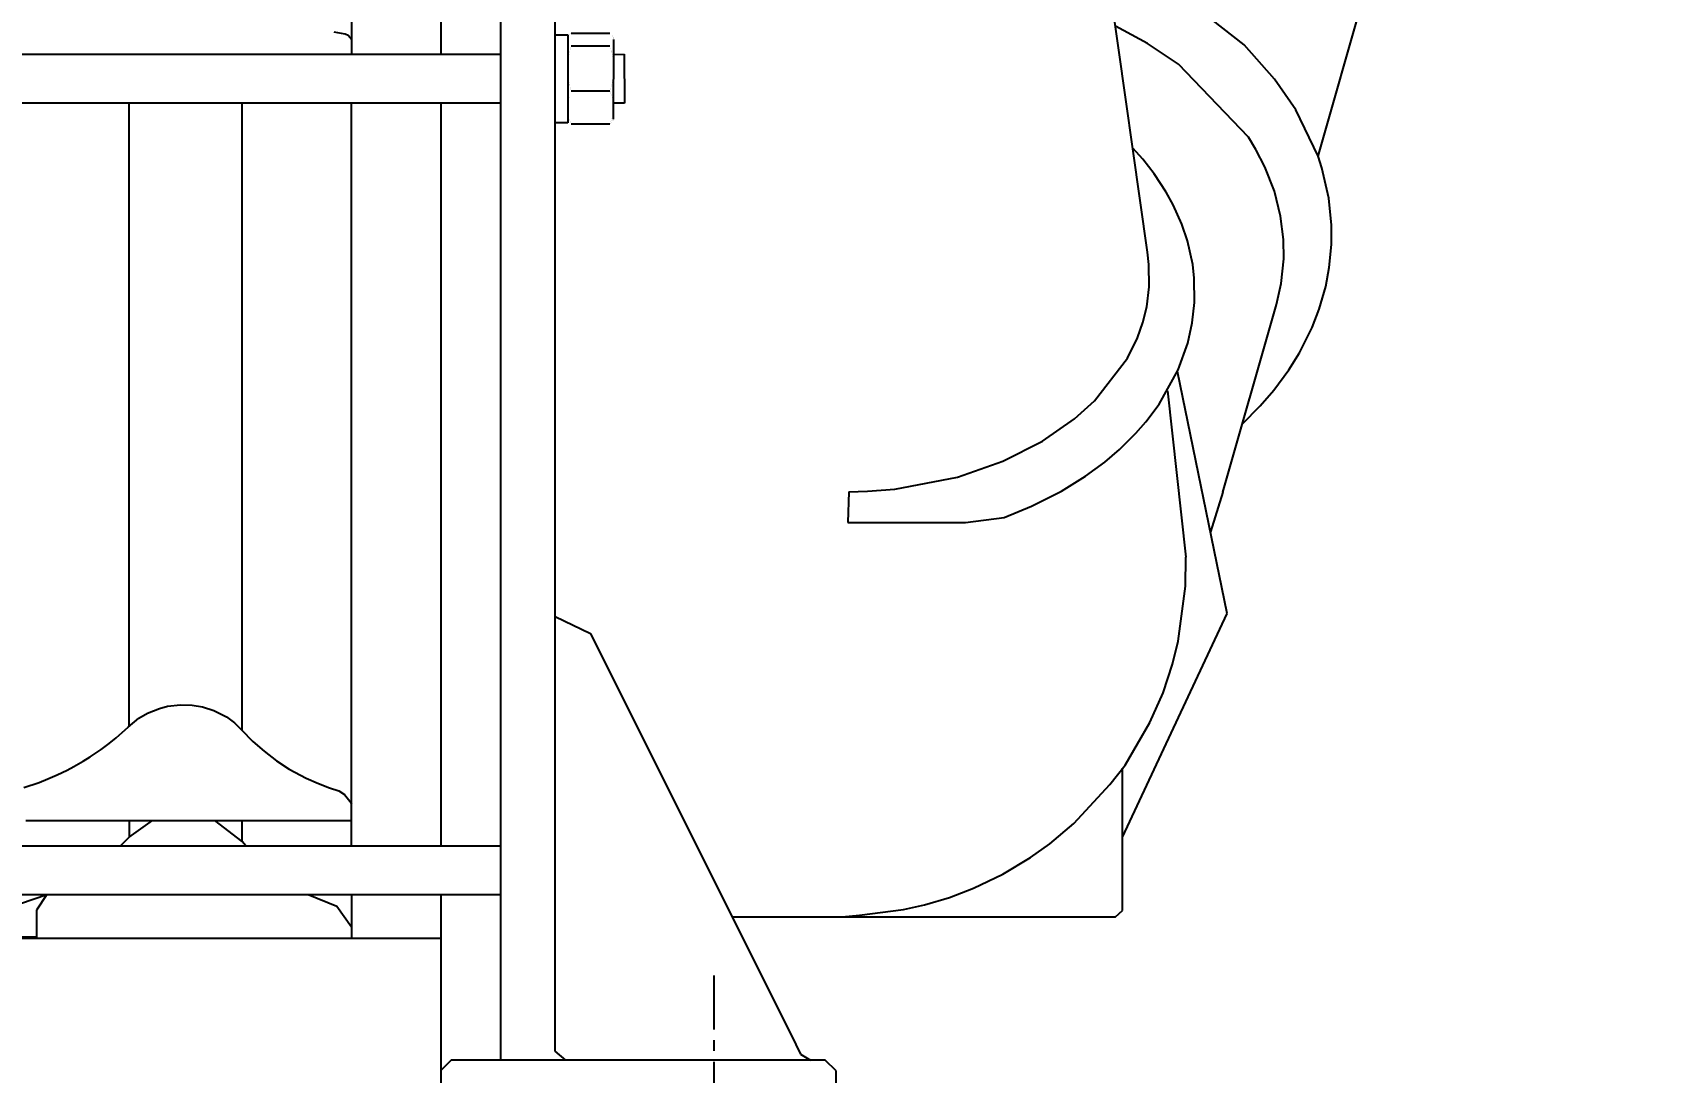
# Model space of a CAD drawing. Header units: inches. Extents: x 0 to 533, y 0 to 406.
# Drawn here: x 193.96 to 231.99, y 155.66 to 179.8 of the extents above; entities that cross this region are included whole.
import ezdxf

# ---------------------------------------------------------------- set-up
doc = ezdxf.new("R2010")
doc.units = ezdxf.units.IN
doc.header["$MEASUREMENT"] = 0
doc.linetypes.add('CENTER', pattern=[2, 1.25, -0.25, 0.25, -0.25])
doc.layers.add('UnFound-2', color=7, linetype='Continuous')
doc.styles.get("Standard").update_dxf_attribs({"font": 'arial.ttf'})
doc.dimstyles.new('STANDARD 2 PLCS', dxfattribs={"dimtxt": 0.125, "dimasz": 0.18, "dimexe": 0.18, "dimexo": 0.0625, "dimgap": 0.09, "dimtad": 0, "dimtih": 1, "dimtoh": 1, "dimzin": 4, "dimdsep": 46, "dimtxsty": 'Standard', "dimcen": 0.09, "dimaunit": 1, "dimadec": 0, "dimazin": 1, "dimtfac": 1, "dimtofl": 0, "dimtmove": 1, "dimatfit": 3, "dimfxl": 1, "dimtolj": 1, "dimtzin": 4, "dimarcsym": 0})

# ---------------------------------------------------------------- blocks, each defined once
blk = doc.blocks.new('P1DISCHARGESV')
for p, q in [((-38.772, -35.8), (-38.772, 35.235)), ((-37.513, -35.592), (-37.516, 35.235)), ((-40.168, 12.438), (-40.168, -12.438)), ((-19.785, -14.805), (-15.119, 1.509)), ((-23.751, -17.04), (-26.087, -0.502)), ((-23.752, -12.186), (-24.493, -11.787)), ((-21.499, -12.222), (-22.495, -11.445)), ((-37.506, -11.985), (-37.222, -11.985)), ((-37.222, -11.985), (-37.222, -14.031)), ((-36.239, -11.956), (-37.138, -11.956)), ((-36.155, -13.95), (-36.146, -12.099)), ((-40.168, -12.438), (-38.773, -12.438)), ((-37.138, -12.243), (-36.239, -12.243)), ((-36.148, -12.442), (-35.906, -12.438)), ((-35.906, -12.438), (-35.903, -13.573)), ((-23.029, -12.669), (-23.752, -12.186)), ((-20.795, -13.021), (-21.499, -12.222)), ((-21.404, -14.366), (-23.029, -12.669)), ((-36.239, -13.294), (-37.138, -13.294)), ((-20.301, -13.728), (-20.795, -13.021)), ((-40.168, -13.567), (-38.773, -13.567)), ((-40.168, -13.567), (-40.168, -30.824)), ((-35.903, -13.573), (-36.155, -13.573)), ((-37.222, -14.031), (-37.506, -14.031)), ((-36.239, -14.06), (-37.138, -14.06)), ((-19.785, -14.805), (-20.301, -13.728)), ((-21.231, -14.649), (-21.404, -14.366)), ((-23.86, -14.88), (-24.092, -14.621)), ((-21.021, -15.055), (-21.231, -14.649)), ((-19.698, -15.076), (-19.785, -14.805)), ((-23.592, -15.217), (-23.86, -14.88)), ((-20.8, -15.622), (-21.021, -15.055)), ((-19.533, -15.781), (-19.698, -15.076)), ((-23.311, -15.641), (-23.592, -15.217)), ((-23.151, -15.934), (-23.311, -15.641)), ((-22.949, -16.385), (-23.151, -15.934)), ((-20.654, -16.201), (-20.8, -15.622)), ((-19.47, -16.406), (-19.533, -15.781)), ((-20.588, -16.744), (-20.654, -16.201)), ((-22.819, -16.771), (-22.949, -16.385)), ((-19.472, -16.855), (-19.47, -16.406)), ((-23.714, -17.324), (-23.751, -17.04)), ((-22.698, -17.323), (-22.819, -16.771)), ((-20.583, -17.191), (-20.588, -16.744)), ((-19.523, -17.39), (-19.472, -16.855)), ((-23.707, -17.84), (-23.714, -17.324)), ((-22.662, -17.641), (-22.698, -17.323)), ((-20.643, -17.762), (-20.583, -17.191)), ((-19.608, -17.834), (-19.523, -17.39)), ((-23.765, -18.306), (-23.707, -17.84)), ((-22.655, -18.202), (-22.662, -17.641)), ((-20.753, -18.248), (-20.643, -17.762)), ((-19.758, -18.357), (-19.608, -17.834)), ((-22.708, -18.681), (-22.655, -18.202)), ((-22.001, -22.613), (-20.753, -18.248)), ((-23.854, -18.669), (-23.765, -18.306)), ((-19.925, -18.785), (-19.758, -18.357)), ((-23.981, -19.025), (-23.854, -18.669)), ((-22.814, -19.153), (-22.708, -18.681)), ((-20.217, -19.371), (-19.925, -18.785)), ((-24.212, -19.495), (-23.981, -19.025)), ((-23.035, -19.766), (-22.814, -19.153)), ((-20.466, -19.773), (-20.217, -19.371)), ((-24.979, -20.493), (-24.212, -19.495)), ((-23.481, -20.567), (-23.035, -19.766)), ((-20.809, -20.238), (-20.466, -19.773)), ((-21.895, -25.428), (-23.052, -19.808)), ((-25.445, -20.911), (-24.979, -20.493)), ((-23.286, -20.257), (-22.86, -24.122)), ((-21.128, -20.609), (-20.809, -20.238)), ((-26.186, -21.426), (-25.445, -20.911)), ((-23.79, -20.98), (-23.481, -20.567)), ((-21.551, -21.035), (-21.128, -20.609)), ((-24.398, -21.617), (-24.02, -21.242)), ((-24.02, -21.242), (-23.79, -20.98)), ((-27.107, -21.893), (-26.186, -21.426)), ((-24.742, -21.91), (-24.398, -21.617)), ((-28.164, -22.26), (-27.107, -21.893)), ((-25.189, -22.239), (-24.742, -21.91)), ((-29.621, -22.539), (-28.164, -22.26)), ((-25.75, -22.587), (-25.189, -22.239)), ((-30.689, -22.601), (-30.71, -23.315)), ((-30.689, -22.601), (-30.252, -22.591)), ((-30.252, -22.591), (-29.621, -22.539)), ((-26.442, -22.936), (-25.75, -22.587)), ((-22.001, -22.613), (-22.285, -23.534)), ((-27.981, -23.315), (-27.082, -23.197)), ((-27.082, -23.197), (-26.442, -22.936)), ((-30.71, -23.315), (-27.981, -23.315)), ((-22.866, -24.797), (-22.86, -24.122)), ((-23.035, -26.073), (-22.866, -24.797)), ((-24.327, -30.627), (-21.895, -25.428)), ((-37.516, -25.499), (-36.692, -25.89)), ((-36.692, -25.89), (-31.92, -35.436)), ((-23.169, -26.609), (-23.035, -26.073)), ((-23.388, -27.268), (-23.169, -26.609)), ((-23.691, -27.958), (-23.388, -27.268)), ((-24.271, -28.949), (-23.691, -27.958)), ((-24.621, -29.402), (-24.271, -28.949)), ((-24.327, -32.328), (-24.327, -29.023)), ((-25.458, -30.303), (-24.621, -29.402)), ((-26.018, -30.776), (-25.458, -30.303)), ((-26.467, -31.099), (-26.018, -30.776)), ((-40.168, -30.824), (-38.772, -30.824)), ((-27.111, -31.485), (-26.467, -31.099)), ((-27.789, -31.811), (-27.111, -31.485)), ((-28.346, -32.023), (-27.789, -31.811)), ((-40.177, -31.954), (-38.772, -31.954)), ((-40.168, -31.954), (-40.17, -36.877)), ((-30.437, -32.437), (-29.418, -32.307)), ((-29.418, -32.307), (-28.934, -32.198)), ((-28.934, -32.198), (-28.346, -32.023)), ((-33.402, -32.472), (-24.488, -32.472)), ((-30.843, -32.472), (-30.437, -32.437)), ((-24.488, -32.472), (-24.327, -32.328)), ((-37.265, -35.801), (-37.513, -35.592)), ((-31.92, -35.436), (-31.808, -35.66)), ((-31.808, -35.66), (-31.583, -35.801)), ((-39.927, -35.8), (-40.169, -36.041)), ((-31.236, -35.8), (-39.927, -35.8)), ((-30.985, -36.05), (-31.236, -35.8)), ((-30.985, -36.877), (-30.985, -36.05))]:
    blk.add_line(p, q)
at = {"color": 5, "linetype": 'CENTER'}
blk.add_line((-33.824, -33.838), (-33.824, -38.431), dxfattribs=at)
at = {"layer": 'UnFound-2', "color": 7, "lineweight": 9}
for points in [[(-37.222, -12.066, 0.0041, 0.0041, 0), (-37.202, -12.03, 0.0041, 0.0041, 0)], [(-37.222, -12.099, 0.000397, 0.000397, 0), (-37.222, -12.094, 0.000397, 0.000397, 0), (-37.222, -12.088, 0.000397, 0.000397, 0), (-37.222, -12.083, 0.000397, 0.000397, 0), (-37.221, -12.079, 0.000397, 0.000397, 0), (-37.22, -12.074, 0.000397, 0.000397, 0), (-37.219, -12.07, 0.000397, 0.000397, 0), (-37.217, -12.064, 0.000397, 0.000397, 0), (-37.216, -12.058, 0.000397, 0.000397, 0), (-37.213, -12.053, 0.000397, 0.000397, 0), (-37.211, -12.048, 0.000397, 0.000397, 0), (-37.208, -12.043, 0.000397, 0.000397, 0), (-37.206, -12.038, 0.000397, 0.000397, 0), (-37.203, -12.032, 0.000397, 0.000397, 0), (-37.2, -12.027, 0.000397, 0.000397, 0), (-37.197, -12.022, 0.000397, 0.000397, 0), (-37.194, -12.017, 0.000397, 0.000397, 0), (-37.19, -12.011, 0.000397, 0.000397, 0), (-37.185, -12.005, 0.000397, 0.000397, 0), (-37.182, -12.001, 0.000397, 0.000397, 0), (-37.177, -11.996, 0.000397, 0.000397, 0), (-37.172, -11.989, 0.000397, 0.000397, 0), (-37.167, -11.984, 0.000397, 0.000397, 0), (-37.162, -11.977, 0.000397, 0.000397, 0), (-37.157, -11.973, 0.000397, 0.000397, 0), (-37.15, -11.967, 0.000397, 0.000397, 0), (-37.144, -11.96, 0.000397, 0.000397, 0), (-37.138, -11.956, 0.000397, 0.000397, 0)], [(-37.138, -12.243, 0.000385, 0.000385, 0), (-37.145, -12.237, 0.000385, 0.000385, 0), (-37.15, -12.231, 0.000385, 0.000385, 0), (-37.157, -12.224, 0.000385, 0.000385, 0), (-37.162, -12.221, 0.000385, 0.000385, 0), (-37.167, -12.215, 0.000385, 0.000385, 0), (-37.172, -12.209, 0.000385, 0.000385, 0), (-37.177, -12.203, 0.000385, 0.000385, 0), (-37.181, -12.197, 0.000385, 0.000385, 0), (-37.185, -12.192, 0.000385, 0.000385, 0), (-37.19, -12.186, 0.000385, 0.000385, 0), (-37.194, -12.181, 0.000385, 0.000385, 0), (-37.198, -12.176, 0.000385, 0.000385, 0), (-37.2, -12.17, 0.000385, 0.000385, 0), (-37.203, -12.166, 0.000385, 0.000385, 0), (-37.206, -12.16, 0.000385, 0.000385, 0), (-37.208, -12.156, 0.000385, 0.000385, 0), (-37.211, -12.149, 0.000385, 0.000385, 0), (-37.213, -12.144, 0.000385, 0.000385, 0), (-37.216, -12.141, 0.000385, 0.000385, 0), (-37.217, -12.136, 0.000385, 0.000385, 0), (-37.218, -12.13, 0.000385, 0.000385, 0), (-37.22, -12.125, 0.000385, 0.000385, 0), (-37.221, -12.119, 0.000385, 0.000385, 0), (-37.222, -12.115, 0.000385, 0.000385, 0), (-37.222, -12.109, 0.000385, 0.000385, 0), (-37.223, -12.103, 0.000385, 0.000385, 0), (-37.223, -12.099, 0.000385, 0.000385, 0)], [(-36.239, -11.956, 0.000385, 0.000385, 0), (-36.232, -11.961, 0.000385, 0.000385, 0), (-36.227, -11.967, 0.000385, 0.000385, 0), (-36.22, -11.973, 0.000385, 0.000385, 0), (-36.216, -11.977, 0.000385, 0.000385, 0), (-36.21, -11.984, 0.000385, 0.000385, 0), (-36.204, -11.989, 0.000385, 0.000385, 0), (-36.2, -11.995, 0.000385, 0.000385, 0), (-36.196, -12.001, 0.000385, 0.000385, 0), (-36.192, -12.006, 0.000385, 0.000385, 0), (-36.188, -12.012, 0.000385, 0.000385, 0), (-36.183, -12.017, 0.000385, 0.000385, 0), (-36.18, -12.021, 0.000385, 0.000385, 0), (-36.177, -12.026, 0.000385, 0.000385, 0), (-36.175, -12.032, 0.000385, 0.000385, 0), (-36.171, -12.038, 0.000385, 0.000385, 0), (-36.169, -12.044, 0.000385, 0.000385, 0), (-36.166, -12.048, 0.000385, 0.000385, 0), (-36.164, -12.053, 0.000385, 0.000385, 0), (-36.162, -12.058, 0.000385, 0.000385, 0), (-36.16, -12.064, 0.000385, 0.000385, 0), (-36.159, -12.07, 0.000385, 0.000385, 0), (-36.157, -12.073, 0.000385, 0.000385, 0), (-36.157, -12.079, 0.000385, 0.000385, 0), (-36.156, -12.084, 0.000385, 0.000385, 0), (-36.155, -12.089, 0.000385, 0.000385, 0), (-36.155, -12.095, 0.000385, 0.000385, 0), (-36.155, -12.098, 0.000385, 0.000385, 0)], [(-36.155, -12.099, 0.000397, 0.000397, 0), (-36.155, -12.104, 0.000397, 0.000397, 0), (-36.155, -12.109, 0.000397, 0.000397, 0), (-36.156, -12.115, 0.000397, 0.000397, 0), (-36.157, -12.119, 0.000397, 0.000397, 0), (-36.157, -12.125, 0.000397, 0.000397, 0), (-36.159, -12.13, 0.000397, 0.000397, 0), (-36.161, -12.135, 0.000397, 0.000397, 0), (-36.162, -12.14, 0.000397, 0.000397, 0), (-36.165, -12.145, 0.000397, 0.000397, 0), (-36.167, -12.15, 0.000397, 0.000397, 0), (-36.168, -12.157, 0.000397, 0.000397, 0), (-36.171, -12.159, 0.000397, 0.000397, 0), (-36.174, -12.165, 0.000397, 0.000397, 0), (-36.176, -12.17, 0.000397, 0.000397, 0), (-36.18, -12.176, 0.000397, 0.000397, 0), (-36.184, -12.181, 0.000397, 0.000397, 0), (-36.188, -12.186, 0.000397, 0.000397, 0), (-36.193, -12.192, 0.000397, 0.000397, 0), (-36.195, -12.198, 0.000397, 0.000397, 0), (-36.2, -12.203, 0.000397, 0.000397, 0), (-36.205, -12.209, 0.000397, 0.000397, 0), (-36.21, -12.214, 0.000397, 0.000397, 0), (-36.216, -12.22, 0.000397, 0.000397, 0), (-36.22, -12.225, 0.000397, 0.000397, 0), (-36.227, -12.232, 0.000397, 0.000397, 0), (-36.233, -12.237, 0.000397, 0.000397, 0), (-36.239, -12.242, 0.000397, 0.000397, 0)], [(-36.155, -12.066, 0.0041, 0.0041, 0), (-36.175, -12.03, 0.0041, 0.0041, 0)], [(-36.155, -12.066, 0.00327, 0.00327, 0), (-36.155, -12.099, 0.00327, 0.00327, 0)], [(-37.222, -12.769, 0.00174, 0.00174, 0), (-37.222, -12.75, 0.00174, 0.00174, 0), (-37.222, -12.732, 0.00174, 0.00174, 0), (-37.222, -12.713, 0.00174, 0.00174, 0), (-37.221, -12.694, 0.00174, 0.00174, 0), (-37.22, -12.675, 0.00174, 0.00174, 0), (-37.219, -12.658, 0.00174, 0.00174, 0), (-37.217, -12.637, 0.00174, 0.00174, 0), (-37.216, -12.62, 0.00174, 0.00174, 0), (-37.213, -12.602, 0.00174, 0.00174, 0), (-37.211, -12.582, 0.00174, 0.00174, 0), (-37.208, -12.562, 0.00174, 0.00174, 0), (-37.206, -12.544, 0.00174, 0.00174, 0), (-37.203, -12.525, 0.00174, 0.00174, 0), (-37.2, -12.507, 0.00174, 0.00174, 0), (-37.197, -12.487, 0.00174, 0.00174, 0), (-37.194, -12.469, 0.00174, 0.00174, 0), (-37.19, -12.448, 0.00174, 0.00174, 0), (-37.185, -12.428, 0.00174, 0.00174, 0), (-37.182, -12.408, 0.00174, 0.00174, 0), (-37.177, -12.389, 0.00174, 0.00174, 0), (-37.172, -12.369, 0.00174, 0.00174, 0), (-37.167, -12.349, 0.00174, 0.00174, 0), (-37.162, -12.327, 0.00174, 0.00174, 0), (-37.157, -12.307, 0.00174, 0.00174, 0), (-37.15, -12.286, 0.00174, 0.00174, 0), (-37.144, -12.265, 0.00174, 0.00174, 0), (-37.138, -12.243, 0.00174, 0.00174, 0)], [(-36.239, -12.243, 0.00174, 0.00174, 0), (-36.232, -12.264, 0.00174, 0.00174, 0), (-36.227, -12.286, 0.00174, 0.00174, 0), (-36.22, -12.306, 0.00174, 0.00174, 0), (-36.216, -12.327, 0.00174, 0.00174, 0), (-36.21, -12.348, 0.00174, 0.00174, 0), (-36.204, -12.369, 0.00174, 0.00174, 0), (-36.2, -12.389, 0.00174, 0.00174, 0), (-36.196, -12.408, 0.00174, 0.00174, 0), (-36.192, -12.428, 0.00174, 0.00174, 0), (-36.188, -12.448, 0.00174, 0.00174, 0), (-36.183, -12.468, 0.00174, 0.00174, 0), (-36.18, -12.487, 0.00174, 0.00174, 0), (-36.177, -12.507, 0.00174, 0.00174, 0), (-36.175, -12.525, 0.00174, 0.00174, 0), (-36.171, -12.543, 0.00174, 0.00174, 0), (-36.169, -12.562, 0.00174, 0.00174, 0), (-36.166, -12.582, 0.00174, 0.00174, 0), (-36.164, -12.602, 0.00174, 0.00174, 0), (-36.162, -12.62, 0.00174, 0.00174, 0), (-36.16, -12.638, 0.00174, 0.00174, 0), (-36.159, -12.658, 0.00174, 0.00174, 0), (-36.157, -12.675, 0.00174, 0.00174, 0), (-36.157, -12.694, 0.00174, 0.00174, 0), (-36.156, -12.713, 0.00174, 0.00174, 0), (-36.155, -12.732, 0.00174, 0.00174, 0), (-36.155, -12.75, 0.00174, 0.00174, 0), (-36.155, -12.77, 0.00174, 0.00174, 0)], [(-37.138, -13.294, 0.00174, 0.00174, 0), (-37.145, -13.274, 0.00174, 0.00174, 0), (-37.15, -13.253, 0.00174, 0.00174, 0), (-37.157, -13.233, 0.00174, 0.00174, 0), (-37.162, -13.211, 0.00174, 0.00174, 0), (-37.167, -13.19, 0.00174, 0.00174, 0), (-37.172, -13.17, 0.00174, 0.00174, 0), (-37.177, -13.15, 0.00174, 0.00174, 0), (-37.181, -13.131, 0.00174, 0.00174, 0), (-37.185, -13.11, 0.00174, 0.00174, 0), (-37.19, -13.089, 0.00174, 0.00174, 0), (-37.194, -13.071, 0.00174, 0.00174, 0), (-37.198, -13.052, 0.00174, 0.00174, 0), (-37.2, -13.033, 0.00174, 0.00174, 0), (-37.203, -13.013, 0.00174, 0.00174, 0), (-37.206, -12.994, 0.00174, 0.00174, 0), (-37.208, -12.975, 0.00174, 0.00174, 0), (-37.211, -12.957, 0.00174, 0.00174, 0), (-37.213, -12.938, 0.00174, 0.00174, 0), (-37.216, -12.918, 0.00174, 0.00174, 0), (-37.217, -12.9, 0.00174, 0.00174, 0), (-37.218, -12.881, 0.00174, 0.00174, 0), (-37.22, -12.862, 0.00174, 0.00174, 0), (-37.221, -12.844, 0.00174, 0.00174, 0), (-37.222, -12.826, 0.00174, 0.00174, 0), (-37.222, -12.807, 0.00174, 0.00174, 0), (-37.223, -12.789, 0.00174, 0.00174, 0), (-37.223, -12.769, 0.00174, 0.00174, 0)], [(-36.155, -12.769, 0.00173, 0.00173, 0), (-36.155, -12.789, 0.00173, 0.00173, 0), (-36.155, -12.807, 0.00173, 0.00173, 0), (-36.156, -12.826, 0.00173, 0.00173, 0), (-36.157, -12.845, 0.00173, 0.00173, 0), (-36.157, -12.862, 0.00173, 0.00173, 0), (-36.159, -12.881, 0.00173, 0.00173, 0), (-36.161, -12.9, 0.00173, 0.00173, 0), (-36.162, -12.918, 0.00173, 0.00173, 0), (-36.165, -12.938, 0.00173, 0.00173, 0), (-36.167, -12.957, 0.00173, 0.00173, 0), (-36.168, -12.976, 0.00173, 0.00173, 0), (-36.171, -12.993, 0.00173, 0.00173, 0), (-36.174, -13.013, 0.00173, 0.00173, 0), (-36.176, -13.032, 0.00173, 0.00173, 0), (-36.18, -13.052, 0.00173, 0.00173, 0), (-36.184, -13.07, 0.00173, 0.00173, 0), (-36.188, -13.089, 0.00173, 0.00173, 0), (-36.193, -13.11, 0.00173, 0.00173, 0), (-36.195, -13.131, 0.00173, 0.00173, 0), (-36.2, -13.15, 0.00173, 0.00173, 0), (-36.205, -13.17, 0.00173, 0.00173, 0), (-36.21, -13.19, 0.00173, 0.00173, 0), (-36.216, -13.212, 0.00173, 0.00173, 0), (-36.22, -13.232, 0.00173, 0.00173, 0), (-36.227, -13.253, 0.00173, 0.00173, 0), (-36.233, -13.273, 0.00173, 0.00173, 0), (-36.239, -13.294, 0.00173, 0.00173, 0)], [(-37.222, -13.678, 0.00126, 0.00126, 0), (-37.222, -13.664, 0.00126, 0.00126, 0), (-37.222, -13.65, 0.00126, 0.00126, 0), (-37.222, -13.637, 0.00126, 0.00126, 0), (-37.221, -13.623, 0.00126, 0.00126, 0), (-37.22, -13.611, 0.00126, 0.00126, 0), (-37.219, -13.596, 0.00126, 0.00126, 0), (-37.217, -13.583, 0.00126, 0.00126, 0), (-37.216, -13.569, 0.00126, 0.00126, 0), (-37.213, -13.556, 0.00126, 0.00126, 0), (-37.211, -13.542, 0.00126, 0.00126, 0), (-37.208, -13.528, 0.00126, 0.00126, 0), (-37.206, -13.514, 0.00126, 0.00126, 0), (-37.203, -13.501, 0.00126, 0.00126, 0), (-37.2, -13.486, 0.00126, 0.00126, 0), (-37.197, -13.473, 0.00126, 0.00126, 0), (-37.194, -13.457, 0.00126, 0.00126, 0), (-37.19, -13.444, 0.00126, 0.00126, 0), (-37.185, -13.429, 0.00126, 0.00126, 0), (-37.182, -13.416, 0.00126, 0.00126, 0), (-37.177, -13.402, 0.00126, 0.00126, 0), (-37.172, -13.386, 0.00126, 0.00126, 0), (-37.167, -13.372, 0.00126, 0.00126, 0), (-37.162, -13.356, 0.00126, 0.00126, 0), (-37.157, -13.342, 0.00126, 0.00126, 0), (-37.15, -13.326, 0.00126, 0.00126, 0), (-37.144, -13.311, 0.00126, 0.00126, 0), (-37.138, -13.295, 0.00126, 0.00126, 0)], [(-36.239, -13.294, 0.00125, 0.00125, 0), (-36.232, -13.312, 0.00125, 0.00125, 0), (-36.227, -13.326, 0.00125, 0.00125, 0), (-36.22, -13.342, 0.00125, 0.00125, 0), (-36.216, -13.356, 0.00125, 0.00125, 0), (-36.21, -13.371, 0.00125, 0.00125, 0), (-36.204, -13.387, 0.00125, 0.00125, 0), (-36.2, -13.401, 0.00125, 0.00125, 0), (-36.196, -13.416, 0.00125, 0.00125, 0), (-36.192, -13.43, 0.00125, 0.00125, 0), (-36.188, -13.444, 0.00125, 0.00125, 0), (-36.183, -13.458, 0.00125, 0.00125, 0), (-36.18, -13.473, 0.00125, 0.00125, 0), (-36.177, -13.486, 0.00125, 0.00125, 0), (-36.175, -13.501, 0.00125, 0.00125, 0), (-36.171, -13.515, 0.00125, 0.00125, 0), (-36.169, -13.527, 0.00125, 0.00125, 0), (-36.166, -13.543, 0.00125, 0.00125, 0), (-36.164, -13.555, 0.00125, 0.00125, 0), (-36.162, -13.569, 0.00125, 0.00125, 0), (-36.16, -13.583, 0.00125, 0.00125, 0), (-36.159, -13.596, 0.00125, 0.00125, 0), (-36.157, -13.61, 0.00125, 0.00125, 0), (-36.157, -13.624, 0.00125, 0.00125, 0), (-36.156, -13.636, 0.00125, 0.00125, 0), (-36.155, -13.65, 0.00125, 0.00125, 0), (-36.155, -13.665, 0.00125, 0.00125, 0), (-36.155, -13.678, 0.00125, 0.00125, 0)], [(-37.138, -14.06, 0.00125, 0.00125, 0), (-37.145, -14.044, 0.00125, 0.00125, 0), (-37.15, -14.029, 0.00125, 0.00125, 0), (-37.157, -14.013, 0.00125, 0.00125, 0), (-37.162, -14, 0.00125, 0.00125, 0), (-37.167, -13.983, 0.00125, 0.00125, 0), (-37.172, -13.969, 0.00125, 0.00125, 0), (-37.177, -13.955, 0.00125, 0.00125, 0), (-37.181, -13.939, 0.00125, 0.00125, 0), (-37.185, -13.925, 0.00125, 0.00125, 0), (-37.19, -13.912, 0.00125, 0.00125, 0), (-37.194, -13.897, 0.00125, 0.00125, 0), (-37.198, -13.883, 0.00125, 0.00125, 0), (-37.2, -13.87, 0.00125, 0.00125, 0), (-37.203, -13.855, 0.00125, 0.00125, 0), (-37.206, -13.841, 0.00125, 0.00125, 0), (-37.208, -13.827, 0.00125, 0.00125, 0), (-37.211, -13.813, 0.00125, 0.00125, 0), (-37.213, -13.8, 0.00125, 0.00125, 0), (-37.216, -13.786, 0.00125, 0.00125, 0), (-37.217, -13.773, 0.00125, 0.00125, 0), (-37.218, -13.759, 0.00125, 0.00125, 0), (-37.22, -13.746, 0.00125, 0.00125, 0), (-37.221, -13.731, 0.00125, 0.00125, 0), (-37.222, -13.719, 0.00125, 0.00125, 0), (-37.222, -13.704, 0.00125, 0.00125, 0), (-37.223, -13.691, 0.00125, 0.00125, 0), (-37.223, -13.678, 0.00125, 0.00125, 0)], [(-36.155, -13.678, 0.00125, 0.00125, 0), (-36.155, -13.691, 0.00125, 0.00125, 0), (-36.155, -13.704, 0.00125, 0.00125, 0), (-36.156, -13.719, 0.00125, 0.00125, 0), (-36.157, -13.732, 0.00125, 0.00125, 0), (-36.157, -13.745, 0.00125, 0.00125, 0), (-36.159, -13.759, 0.00125, 0.00125, 0), (-36.161, -13.773, 0.00125, 0.00125, 0), (-36.162, -13.786, 0.00125, 0.00125, 0), (-36.165, -13.8, 0.00125, 0.00125, 0), (-36.167, -13.814, 0.00125, 0.00125, 0), (-36.168, -13.826, 0.00125, 0.00125, 0), (-36.171, -13.842, 0.00125, 0.00125, 0), (-36.174, -13.855, 0.00125, 0.00125, 0), (-36.176, -13.87, 0.00125, 0.00125, 0), (-36.18, -13.883, 0.00125, 0.00125, 0), (-36.184, -13.898, 0.00125, 0.00125, 0), (-36.188, -13.911, 0.00125, 0.00125, 0), (-36.193, -13.925, 0.00125, 0.00125, 0), (-36.195, -13.939, 0.00125, 0.00125, 0), (-36.2, -13.954, 0.00125, 0.00125, 0), (-36.205, -13.97, 0.00125, 0.00125, 0), (-36.21, -13.982, 0.00125, 0.00125, 0), (-36.216, -14, 0.00125, 0.00125, 0), (-36.22, -14.013, 0.00125, 0.00125, 0), (-36.227, -14.029, 0.00125, 0.00125, 0), (-36.233, -14.045, 0.00125, 0.00125, 0), (-36.239, -14.059, 0.00125, 0.00125, 0)], [(-37.222, -13.95, 0.00401, 0.00401, 0), (-37.202, -13.985, 0.00401, 0.00401, 0)], [(-37.203, -13.985, 0.000272, 0.000272, 0), (-37.201, -13.987, 0.000272, 0.000272, 0), (-37.199, -13.99, 0.000272, 0.000272, 0), (-37.197, -13.994, 0.000272, 0.000272, 0), (-37.195, -13.998, 0.000272, 0.000272, 0), (-37.193, -14, 0.000272, 0.000272, 0), (-37.19, -14.003, 0.000272, 0.000272, 0), (-37.188, -14.006, 0.000272, 0.000272, 0), (-37.185, -14.009, 0.000272, 0.000272, 0), (-37.183, -14.011, 0.000272, 0.000272, 0), (-37.182, -14.014, 0.000272, 0.000272, 0), (-37.18, -14.018, 0.000272, 0.000272, 0), (-37.177, -14.022, 0.000272, 0.000272, 0), (-37.173, -14.024, 0.000272, 0.000272, 0), (-37.171, -14.027, 0.000272, 0.000272, 0), (-37.168, -14.031, 0.000272, 0.000272, 0), (-37.164, -14.034, 0.000272, 0.000272, 0), (-37.162, -14.038, 0.000272, 0.000272, 0), (-37.159, -14.04, 0.000272, 0.000272, 0), (-37.156, -14.044, 0.000272, 0.000272, 0), (-37.153, -14.046, 0.000272, 0.000272, 0), (-37.149, -14.05, 0.000272, 0.000272, 0), (-37.146, -14.053, 0.000272, 0.000272, 0), (-37.142, -14.056, 0.000272, 0.000272, 0), (-37.138, -14.06, 0.000272, 0.000272, 0)], [(-36.239, -14.06, 0.000215, 0.000215, 0), (-36.236, -14.056, 0.000215, 0.000215, 0), (-36.231, -14.053, 0.000215, 0.000215, 0), (-36.228, -14.05, 0.000215, 0.000215, 0), (-36.225, -14.046, 0.000215, 0.000215, 0), (-36.221, -14.043, 0.000215, 0.000215, 0), (-36.219, -14.04, 0.000215, 0.000215, 0), (-36.216, -14.038, 0.000215, 0.000215, 0), (-36.212, -14.034, 0.000215, 0.000215, 0), (-36.209, -14.031, 0.000215, 0.000215, 0), (-36.206, -14.027, 0.000215, 0.000215, 0), (-36.203, -14.024, 0.000215, 0.000215, 0), (-36.201, -14.022, 0.000215, 0.000215, 0), (-36.199, -14.018, 0.000215, 0.000215, 0), (-36.196, -14.015, 0.000215, 0.000215, 0), (-36.193, -14.011, 0.000215, 0.000215, 0), (-36.192, -14.009, 0.000215, 0.000215, 0), (-36.189, -14.006, 0.000215, 0.000215, 0), (-36.187, -14.002, 0.000215, 0.000215, 0), (-36.184, -14, 0.000215, 0.000215, 0), (-36.182, -13.998, 0.000215, 0.000215, 0), (-36.18, -13.994, 0.000215, 0.000215, 0), (-36.178, -13.99, 0.000215, 0.000215, 0), (-36.177, -13.988, 0.000215, 0.000215, 0), (-36.175, -13.985, 0.000215, 0.000215, 0)], [(-36.155, -13.95, 0.00401, 0.00401, 0), (-36.175, -13.985, 0.00401, 0.00401, 0)], [(-30.71, -22.604, 0.000385, 0.000385, 0), (-30.689, -22.601, 0.000385, 0.000385, 0)], [(-38.773, -22.935, 0.00241, 0.00241, 0), (-38.773, -22.96, 0.00241, 0.00241, 0)]]:
    blk.add_lwpolyline(points, format="xyseb", dxfattribs=at)
blk = doc.blocks.new('30inter')
for p, q in [((12, 45.406), (12, 20.534)), ((9.927, 45.233), (9.921, 20.528)), ((9.775, 20.994), (9.523, 21.046)), ((9.842, 20.963), (9.775, 20.994)), ((9.927, 20.864), (9.842, 20.963)), ((0, 20.534), (12, 20.534)), ((0, 19.404), (12, 19.404)), ((4.757, 4.925), (4.757, 19.404)), ((7.382, 4.829), (7.382, 19.404)), ((9.924, 2.146), (9.924, 19.404)), ((12, 19.404), (12, 2.146)), ((5.184, 5.224), (5.458, 5.335)), ((5.458, 5.335), (5.649, 5.386)), ((5.649, 5.386), (5.946, 5.42)), ((5.946, 5.42), (6.224, 5.412)), ((6.224, 5.412), (6.459, 5.371)), ((6.459, 5.371), (6.723, 5.288)), ((4.73, 4.899), (4.982, 5.107)), ((4.982, 5.107), (5.184, 5.224)), ((6.723, 5.288), (7.018, 5.138)), ((7.018, 5.138), (7.205, 5.001)), ((7.205, 5.001), (7.37, 4.843)), ((4.293, 4.524), (4.458, 4.657)), ((4.458, 4.657), (4.73, 4.899)), ((7.37, 4.843), (7.633, 4.569)), ((7.633, 4.569), (7.89, 4.34)), ((3.687, 4.109), (3.851, 4.212)), ((3.851, 4.212), (4.108, 4.384)), ((4.108, 4.384), (4.293, 4.524)), ((7.89, 4.34), (8.181, 4.12)), ((3.082, 3.793), (3.312, 3.903)), ((3.312, 3.903), (3.467, 3.984)), ((3.467, 3.984), (3.687, 4.109)), ((8.181, 4.12), (8.473, 3.929)), ((8.473, 3.929), (8.867, 3.716)), ((2.31, 3.5), (2.665, 3.619)), ((2.665, 3.619), (2.866, 3.7)), ((2.866, 3.7), (3.082, 3.793)), ((8.867, 3.716), (9.154, 3.59)), ((9.154, 3.59), (9.41, 3.493)), ((9.41, 3.493), (9.629, 3.421)), ((9.629, 3.421), (9.761, 3.339)), ((9.761, 3.339), (9.884, 3.181)), ((9.884, 3.181), (9.924, 3.112)), ((2.357, 2.731), (9.34, 2.731)), ((4.757, 2.731), (4.757, 2.349)), ((4.757, 2.348), (5.302, 2.731)), ((7.382, 2.245), (6.746, 2.731)), ((7.382, 2.245), (7.382, 2.731)), ((9.34, 2.731), (9.924, 2.731)), ((4.553, 2.147), (4.757, 2.349)), ((4.553, 2.146), (4.757, 2.348)), ((0, 2.146), (12, 2.146)), ((7.467, 2.147), (7.382, 2.246)), ((7.467, 2.146), (7.382, 2.245)), ((0, 1.016), (12, 1.016)), ((2.235, 0.809), (2.84, 1.016)), ((2.84, 1.016), (2.607, 0.65)), ((8.917, 1.016), (9.579, 0.742)), ((9.924, 1.016), (9.924, 0)), ((12, 1.016), (12, 0)), ((2.607, 0.65), (2.607, 0.021)), ((9.579, 0.742), (9.923, 0.265)), ((0, 0), (12, 0)), ((2.607, 0.021), (1.904, 0.021))]:
    blk.add_line(p, q)
blk = doc.blocks.new('*D155')
at = {"color": 0, "lineweight": -2, "transparency": 16777216}
for p, q in [((245.016, 158.82), (241.416, 158.82)), ((241.416, 158.82), (241.416, 154.237)), ((227.59, 154.237), (245.016, 154.237)), ((241.416, 140.829), (241.416, 150.637)), ((227.59, 137.229), (245.016, 137.229))]:
    blk.add_line(p, q, dxfattribs=at)
at = {"color": 0, "transparency": 16777216}
for points in [[(240.816, 150.637), (242.016, 150.637), (241.416, 154.237)], [(240.816, 140.829), (242.016, 140.829), (241.416, 137.229)]]:
    blk.add_solid(points, dxfattribs=at)
at = {"layer": 'Defpoints', "color": 0, "transparency": 16777216}
for p in [(226.34, 154.237), (241.416, 154.237), (226.34, 137.229)]:
    blk.add_point(p, dxfattribs=at)
at = {"color": 0, "transparency": 16777216, "insert": (251.925, 158.82), "char_height": 2.5, "attachment_point": 5}
blk.add_mtext('\\A1;17.00\\P[431.8]', dxfattribs=at)

msp = doc.modelspace()

# ---------------------------------------------------------------- block references
for name, p in [('P1DISCHARGESV', (243.61508, 191.74027)), ('30inter', (191.44683, 158.77027))]:
    msp.add_blockref(name, p)

# ---------------------------------------------------------------- dimensions: what is measured, and where the dimension line sits
dim = msp.add_linear_dim(base=(241.41647, 154.23737), p1=(226.34009, 137.2295), p2=(226.34009, 154.23737), angle=90, text='17.00\\P[431.8]', dimstyle='STANDARD 2 PLCS', override={"dimscale": 20, "dimdec": 4, "dimtdec": 4})
dim.commit()
dim.dimension.update_dxf_attribs({"geometry": '*D155', "text_midpoint": (244.90073, 158.81958), "dimtype": 160})

doc.saveas('drawing.dxf')
